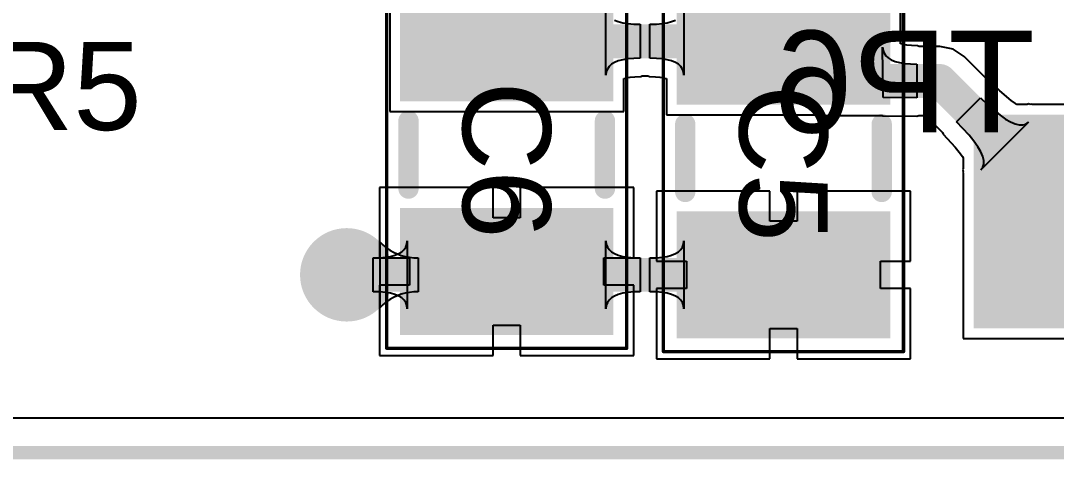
# Model space of a CAD drawing. Header units: inches. Extents: x 1.04 to 3.32, y 2.74 to 3.44.
# Drawn here: x 1.5357 to 1.8414, y 2.7586 to 2.8879 of the extents above; entities that cross this region are included whole.
import ezdxf

# ---------------------------------------------------------------- set-up
doc = ezdxf.new("R2010")
doc.units = ezdxf.units.IN
doc.header["$MEASUREMENT"] = 0
for name, color, linetype in [('Board', 56, 'Continuous'), ('Bottom Layer', 5, 'Continuous'), ('Bottom Overlay', 54, 'Continuous'), ('Mechanical 12', 56, 'Continuous'), ('Top Courtyard', 56, 'Continuous'), ('Top Layer', 1, 'Continuous'), ('Top Overlay', 2, 'Continuous'), ('Top Paste', 8, 'Continuous'), ('Top Solder', 216, 'Continuous'), ('Via Holes', 16, 'Continuous')]:
    doc.layers.add(name, color=color, linetype=linetype)
doc.styles.add('Arial', font='', dxfattribs={"height": 0.2})
doc.styles.get('Arial').set_extended_font_data('Arial')

# ---------------------------------------------------------------- blocks, each defined once
blk = doc.blocks.new('R0805_39')
at = {"layer": 'Top Layer'}
for points in [[(0.02953, 0.05118), (0.02953, 0.01772), (-0.02953, 0.01772), (-0.02953, 0.05118)], [(0.02953, -0.01772), (0.02953, -0.05118), (-0.02953, -0.05118), (-0.02953, -0.01772)]]:
    blk.add_hatch(color=1, dxfattribs=at).paths.add_polyline_path(points)
at = {"layer": 'Top Overlay'}
blk.add_hatch(color=2, dxfattribs=at).paths.add_polyline_path([(-0.02598, -0.009), (0.02602, -0.009), (0.02602, 0.01), (-0.02598, 0.01)])
at = {"layer": 'Top Paste'}
for points in [[(0.02953, 0.05118), (0.02953, 0.01772), (-0.02953, 0.01772), (-0.02953, 0.05118)], [(0.02953, -0.01772), (0.02953, -0.05118), (-0.02953, -0.05118), (-0.02953, -0.01772)]]:
    blk.add_hatch(color=8, dxfattribs=at).paths.add_polyline_path(points)
at = {"layer": 'Top Solder'}
for points in [[(0.0315, 0.05315), (0.0315, 0.01575), (-0.0315, 0.01575), (-0.0315, 0.05315)], [(0.0315, -0.01575), (0.0315, -0.05315), (-0.0315, -0.05315), (-0.0315, -0.01575)]]:
    blk.add_hatch(color=216, dxfattribs=at).paths.add_polyline_path(points)
at = {"layer": 'Top Overlay'}
for points in [[(0.026, 0.011, 0.006, 0.006, 0), (-0.026, 0.011, 0.006, 0.006, 0)], [(-0.026, 0.011, 0.006, 0.006, 0), (-0.026, -0.011, 0.006, 0.006, 0)], [(0.026, 0.011, 0.006, 0.006, 0), (0.026, -0.011, 0.006, 0.006, 0)], [(0.026, -0.011, 0.006, 0.006, 0), (-0.026, -0.011, 0.006, 0.006, 0)]]:
    blk.add_lwpolyline(points, format="xyseb", dxfattribs=at)
for points in [[(-0.0275, 0.011, 0.003, 0.003, 1), (-0.0245, 0.011, 0.003, 0.003, 1)], [(-0.0275, 0.011, 0.003, 0.003, 1), (-0.0245, 0.011, 0.003, 0.003, 1)], [(0.0245, 0.011, 0.003, 0.003, 1), (0.0275, 0.011, 0.003, 0.003, 1)], [(0.0245, 0.011, 0.003, 0.003, 1), (0.0275, 0.011, 0.003, 0.003, 1)], [(-0.0275, -0.011, 0.003, 0.003, 1), (-0.0245, -0.011, 0.003, 0.003, 1)], [(-0.0275, -0.011, 0.003, 0.003, 1), (-0.0245, -0.011, 0.003, 0.003, 1)], [(0.0245, -0.011, 0.003, 0.003, 1), (0.0275, -0.011, 0.003, 0.003, 1)], [(0.0245, -0.011, 0.003, 0.003, 1), (0.0275, -0.011, 0.003, 0.003, 1)]]:
    blk.add_lwpolyline(points, format="xyseb", close=True, dxfattribs=at)
at = {"layer": 'Mechanical 12', "style": 'Arial'}
blk.add_text('R3', height=0.026, dxfattribs=at).set_placement((-0.02166, -0.013))
blk = doc.blocks.new('C0805_43')
at = {"layer": 'Top Layer'}
for points in [[(0.02953, 0.05118), (0.02953, 0.01772), (-0.02953, 0.01772), (-0.02953, 0.05118)], [(0.02953, -0.01772), (0.02953, -0.05118), (-0.02953, -0.05118), (-0.02953, -0.01772)]]:
    blk.add_hatch(color=1, dxfattribs=at).paths.add_polyline_path(points)
at = {"layer": 'Top Paste'}
for points in [[(0.02953, 0.05118), (0.02953, 0.01772), (-0.02953, 0.01772), (-0.02953, 0.05118)], [(0.02953, -0.01772), (0.02953, -0.05118), (-0.02953, -0.05118), (-0.02953, -0.01772)]]:
    blk.add_hatch(color=8, dxfattribs=at).paths.add_polyline_path(points)
at = {"layer": 'Top Solder'}
for points in [[(0.0315, 0.05315), (0.0315, 0.01575), (-0.0315, 0.01575), (-0.0315, 0.05315)], [(0.0315, -0.01575), (0.0315, -0.05315), (-0.0315, -0.05315), (-0.0315, -0.01575)]]:
    blk.add_hatch(color=216, dxfattribs=at).paths.add_polyline_path(points)
at = {"layer": 'Top Courtyard'}
for points in [[(-0.03543, -0.05709, 0.001, 0.001, 0), (-0.03543, 0.05709, 0.001, 0.001, 0)], [(-0.03543, 0.05709, 0.001, 0.001, 0), (0.03543, 0.05709, 0.001, 0.001, 0)], [(0.03543, -0.05709, 0.001, 0.001, 0), (0.03543, 0.05709, 0.001, 0.001, 0)], [(-0.03543, -0.05709, 0.001, 0.001, 0), (0.03543, -0.05709, 0.001, 0.001, 0)]]:
    blk.add_lwpolyline(points, format="xyseb", dxfattribs=at)
for points in [[(-0.03568, 0.05709, 0.0005, 0.0005, 1), (-0.03518, 0.05709, 0.0005, 0.0005, 1)], [(-0.03568, 0.05709, 0.0005, 0.0005, 1), (-0.03518, 0.05709, 0.0005, 0.0005, 1)], [(0.03518, 0.05709, 0.0005, 0.0005, 1), (0.03568, 0.05709, 0.0005, 0.0005, 1)], [(0.03518, 0.05709, 0.0005, 0.0005, 1), (0.03568, 0.05709, 0.0005, 0.0005, 1)], [(-0.03568, -0.05709, 0.0005, 0.0005, 1), (-0.03518, -0.05709, 0.0005, 0.0005, 1)], [(-0.03568, -0.05709, 0.0005, 0.0005, 1), (-0.03518, -0.05709, 0.0005, 0.0005, 1)], [(0.03518, -0.05709, 0.0005, 0.0005, 1), (0.03568, -0.05709, 0.0005, 0.0005, 1)], [(0.03518, -0.05709, 0.0005, 0.0005, 1), (0.03568, -0.05709, 0.0005, 0.0005, 1)]]:
    blk.add_lwpolyline(points, format="xyseb", close=True, dxfattribs=at)
at = {"layer": 'Top Overlay'}
for points in [[(-0.029, -0.01, 0.006, 0.006, 0), (-0.029, 0.01, 0.006, 0.006, 0)], [(0.029, 0.01, 0.006, 0.006, 0), (0.029, -0.01, 0.006, 0.006, 0)]]:
    blk.add_lwpolyline(points, format="xyseb", dxfattribs=at)
for points in [[(-0.0305, 0.01, 0.003, 0.003, 1), (-0.0275, 0.01, 0.003, 0.003, 1)], [(0.0275, 0.01, 0.003, 0.003, 1), (0.0305, 0.01, 0.003, 0.003, 1)], [(-0.0305, -0.01, 0.003, 0.003, 1), (-0.0275, -0.01, 0.003, 0.003, 1)], [(0.0275, -0.01, 0.003, 0.003, 1), (0.0305, -0.01, 0.003, 0.003, 1)]]:
    blk.add_lwpolyline(points, format="xyseb", close=True, dxfattribs=at)
at = {"layer": 'Mechanical 12', "style": 'Arial'}
blk.add_text('C6', height=0.026, rotation=270, dxfattribs=at).set_placement((-0.013, 0.02166))
blk = doc.blocks.new('C0805_44')
at = {"layer": 'Top Layer'}
for points in [[(0.02953, 0.05118), (0.02953, 0.01772), (-0.02953, 0.01772), (-0.02953, 0.05118)], [(0.02953, -0.01772), (0.02953, -0.05118), (-0.02953, -0.05118), (-0.02953, -0.01772)]]:
    blk.add_hatch(color=1, dxfattribs=at).paths.add_polyline_path(points)
at = {"layer": 'Top Paste'}
for points in [[(0.02953, 0.05118), (0.02953, 0.01772), (-0.02953, 0.01772), (-0.02953, 0.05118)], [(0.02953, -0.01772), (0.02953, -0.05118), (-0.02953, -0.05118), (-0.02953, -0.01772)]]:
    blk.add_hatch(color=8, dxfattribs=at).paths.add_polyline_path(points)
at = {"layer": 'Top Solder'}
for points in [[(0.0315, 0.05315), (0.0315, 0.01575), (-0.0315, 0.01575), (-0.0315, 0.05315)], [(0.0315, -0.01575), (0.0315, -0.05315), (-0.0315, -0.05315), (-0.0315, -0.01575)]]:
    blk.add_hatch(color=216, dxfattribs=at).paths.add_polyline_path(points)
at = {"layer": 'Top Courtyard'}
for points in [[(-0.03543, -0.05709, 0.001, 0.001, 0), (-0.03543, 0.05709, 0.001, 0.001, 0)], [(-0.03543, 0.05709, 0.001, 0.001, 0), (0.03543, 0.05709, 0.001, 0.001, 0)], [(0.03543, -0.05709, 0.001, 0.001, 0), (0.03543, 0.05709, 0.001, 0.001, 0)], [(-0.03543, -0.05709, 0.001, 0.001, 0), (0.03543, -0.05709, 0.001, 0.001, 0)]]:
    blk.add_lwpolyline(points, format="xyseb", dxfattribs=at)
for points in [[(-0.03568, 0.05709, 0.0005, 0.0005, 1), (-0.03518, 0.05709, 0.0005, 0.0005, 1)], [(-0.03568, 0.05709, 0.0005, 0.0005, 1), (-0.03518, 0.05709, 0.0005, 0.0005, 1)], [(0.03518, 0.05709, 0.0005, 0.0005, 1), (0.03568, 0.05709, 0.0005, 0.0005, 1)], [(0.03518, 0.05709, 0.0005, 0.0005, 1), (0.03568, 0.05709, 0.0005, 0.0005, 1)], [(-0.03568, -0.05709, 0.0005, 0.0005, 1), (-0.03518, -0.05709, 0.0005, 0.0005, 1)], [(-0.03568, -0.05709, 0.0005, 0.0005, 1), (-0.03518, -0.05709, 0.0005, 0.0005, 1)], [(0.03518, -0.05709, 0.0005, 0.0005, 1), (0.03568, -0.05709, 0.0005, 0.0005, 1)], [(0.03518, -0.05709, 0.0005, 0.0005, 1), (0.03568, -0.05709, 0.0005, 0.0005, 1)]]:
    blk.add_lwpolyline(points, format="xyseb", close=True, dxfattribs=at)
at = {"layer": 'Top Overlay'}
for points in [[(-0.029, -0.01, 0.006, 0.006, 0), (-0.029, 0.01, 0.006, 0.006, 0)], [(0.029, 0.01, 0.006, 0.006, 0), (0.029, -0.01, 0.006, 0.006, 0)]]:
    blk.add_lwpolyline(points, format="xyseb", dxfattribs=at)
for points in [[(-0.0305, 0.01, 0.003, 0.003, 1), (-0.0275, 0.01, 0.003, 0.003, 1)], [(0.0275, 0.01, 0.003, 0.003, 1), (0.0305, 0.01, 0.003, 0.003, 1)], [(-0.0305, -0.01, 0.003, 0.003, 1), (-0.0275, -0.01, 0.003, 0.003, 1)], [(0.0275, -0.01, 0.003, 0.003, 1), (0.0305, -0.01, 0.003, 0.003, 1)]]:
    blk.add_lwpolyline(points, format="xyseb", close=True, dxfattribs=at)
at = {"layer": 'Mechanical 12', "style": 'Arial'}
blk.add_text('C5', height=0.026, rotation=270, dxfattribs=at).set_placement((-0.013, 0.02166))

msp = doc.modelspace()

# ---------------------------------------------------------------- hatches: boundary and pattern name
at = {"layer": 'Bottom Layer'}
h = msp.add_hatch(color=5, dxfattribs=at)
edge = h.paths.add_edge_path()
edge.add_arc((1.63189, 2.81299), 0.01378, 0, 360)
at = {"layer": 'Top Layer'}
h = msp.add_hatch(color=1, dxfattribs=at)
edge = h.paths.add_edge_path()
edge.add_arc((1.63189, 2.81299), 0.01378, 0, 360)
at = {"layer": 'Via Holes'}
h = msp.add_hatch(color=7, dxfattribs=at)
edge = h.paths.add_edge_path()
edge.add_arc((1.63189, 2.81299), 0.00787, 0, 360)

# ---------------------------------------------------------------- linework, layer by layer
at = {"layer": 'Board'}
msp.add_lwpolyline([(1.08425, 2.76055, 0.00394, 0.00394, 0), (3.29411, 2.76055, 0.00394, 0.00394, 0)], format="xyseb", dxfattribs=at)
at = {"layer": 'Bottom Layer'}
msp.add_line((3.28391, 2.77075), (1.09445, 2.77075), dxfattribs=at)
at = {"layer": 'Top Layer'}
for p, q in [((1.64461, 2.90461), (1.64461, 2.86114)), ((1.79535, 2.88116), (1.79535, 2.90362)), ((1.70842, 2.87189), (1.70842, 2.89189)), ((1.73142, 2.89189), (1.73142, 2.87189)), ((1.71095, 2.88814), (1.71206, 2.88769)), ((1.71206, 2.88769), (1.71338, 2.88734)), ((1.71338, 2.88734), (1.7149, 2.88709)), ((1.7149, 2.88709), (1.71662, 2.88694)), ((1.71662, 2.88694), (1.71854, 2.88689)), ((1.71854, 2.88689), (1.71854, 2.87689)), ((1.72142, 2.88689), (1.72332, 2.88694)), ((1.72142, 2.87689), (1.72142, 2.88689)), ((1.72332, 2.88694), (1.72502, 2.88709)), ((1.72502, 2.88709), (1.72652, 2.88734)), ((1.72652, 2.88734), (1.72782, 2.88769)), ((1.72782, 2.88769), (1.72892, 2.88814)), ((1.79023, 2.86528), (1.79011, 2.88016)), ((1.79011, 2.88016), (1.79022, 2.87921)), ((1.7955, 2.8811), (1.79535, 2.88116)), ((1.79623, 2.8809), (1.7955, 2.8811)), ((1.79728, 2.88073), (1.79623, 2.8809)), ((1.79862, 2.88061), (1.79728, 2.88073)), ((1.80038, 2.88057), (1.79862, 2.88061)), ((1.80086, 2.88035), (1.80038, 2.88057)), ((1.80701, 2.88035), (1.80086, 2.88035)), ((1.81091, 2.87958), (1.80701, 2.88035)), ((1.71662, 2.87684), (1.7149, 2.87669)), ((1.71854, 2.87689), (1.71662, 2.87684)), ((1.72332, 2.87684), (1.72142, 2.87689)), ((1.72502, 2.87669), (1.72332, 2.87684)), ((1.79022, 2.87921), (1.79053, 2.87836)), ((1.79053, 2.87836), (1.79104, 2.87761)), ((1.79104, 2.87761), (1.79175, 2.87696)), ((1.79175, 2.87696), (1.79266, 2.87641)), ((1.81422, 2.87737), (1.81091, 2.87958)), ((1.82228, 2.86931), (1.81422, 2.87737)), ((1.70933, 2.87444), (1.70883, 2.87369)), ((1.71004, 2.87509), (1.70933, 2.87444)), ((1.71095, 2.87564), (1.71004, 2.87509)), ((1.71206, 2.87609), (1.71095, 2.87564)), ((1.71338, 2.87644), (1.71206, 2.87609)), ((1.7149, 2.87669), (1.71338, 2.87644)), ((1.72652, 2.87644), (1.72502, 2.87669)), ((1.72782, 2.87609), (1.72652, 2.87644)), ((1.72892, 2.87564), (1.72782, 2.87609)), ((1.72982, 2.87509), (1.72892, 2.87564)), ((1.73052, 2.87444), (1.72982, 2.87509)), ((1.73102, 2.87369), (1.73052, 2.87444)), ((1.79266, 2.87641), (1.79378, 2.87596)), ((1.79378, 2.87596), (1.79509, 2.87561)), ((1.79509, 2.87561), (1.7966, 2.87536)), ((1.7966, 2.87536), (1.79832, 2.87521)), ((1.79832, 2.87521), (1.80023, 2.87516)), ((1.80023, 2.87516), (1.80023, 2.86516)), ((1.70852, 2.87284), (1.70842, 2.87189)), ((1.70883, 2.87369), (1.70852, 2.87284)), ((1.71366, 2.8709), (1.71378, 2.87095)), ((1.71366, 2.86114), (1.71366, 2.8709)), ((1.71378, 2.87095), (1.71452, 2.87114)), ((1.71452, 2.87114), (1.71558, 2.87132)), ((1.71558, 2.87132), (1.71692, 2.87143)), ((1.71692, 2.87143), (1.71868, 2.87148)), ((1.71868, 2.87148), (1.71916, 2.87169)), ((1.71916, 2.87169), (1.7208, 2.87169)), ((1.7208, 2.87169), (1.72128, 2.87148)), ((1.72128, 2.87148), (1.72301, 2.87143)), ((1.72301, 2.87143), (1.72434, 2.87132)), ((1.72434, 2.87132), (1.72537, 2.87114)), ((1.72537, 2.87114), (1.72608, 2.87095)), ((1.72608, 2.87095), (1.72628, 2.87087)), ((1.72628, 2.87087), (1.7263, 2.87084)), ((1.7263, 2.87084), (1.7263, 2.86016)), ((1.73132, 2.87284), (1.73102, 2.87369)), ((1.73142, 2.87189), (1.73132, 2.87284)), ((1.82278, 2.86911), (1.82228, 2.86931)), ((1.82472, 2.86724), (1.82278, 2.86911)), ((1.80023, 2.86516), (1.79023, 2.86528)), ((1.81195, 2.85815), (1.81902, 2.86522)), ((1.81902, 2.86522), (1.82108, 2.86323)), ((1.82808, 2.86438), (1.82472, 2.86724)), ((1.82108, 2.86323), (1.82477, 2.86009)), ((1.82932, 2.86351), (1.82808, 2.86438)), ((1.82974, 2.86327), (1.82932, 2.86351)), ((1.83274, 2.86327), (1.82974, 2.86327)), ((1.83316, 2.86344), (1.83274, 2.86327)), ((1.83358, 2.86327), (1.83316, 2.86344)), ((1.83359, 2.86327), (1.83358, 2.86327)), ((1.83402, 2.86337), (1.83359, 2.86327)), ((1.83419, 2.86327), (1.83402, 2.86337)), ((1.85736, 2.86327), (1.83419, 2.86327)), ((1.64461, 2.86114), (1.71366, 2.86114)), ((1.7263, 2.86016), (1.77157, 2.86016)), ((1.77157, 2.86016), (1.77256, 2.85996)), ((1.77256, 2.85996), (1.78995, 2.85996)), ((1.78995, 2.85996), (1.79017, 2.85987)), ((1.79017, 2.85987), (1.80017, 2.85975)), ((1.80017, 2.85975), (1.8002, 2.85976)), ((1.8002, 2.85976), (1.80023, 2.85975)), ((1.80023, 2.85975), (1.80076, 2.85996)), ((1.80076, 2.85996), (1.80278, 2.85996)), ((1.80278, 2.85996), (1.80781, 2.85494)), ((1.82477, 2.86009), (1.8264, 2.85895)), ((1.8264, 2.85895), (1.82789, 2.85809)), ((1.81565, 2.85417), (1.81195, 2.85815)), ((1.83316, 2.85803), (1.81914, 2.84401)), ((1.82789, 2.85809), (1.82923, 2.85751)), ((1.82923, 2.85751), (1.83043, 2.85722)), ((1.83043, 2.85722), (1.83148, 2.8572)), ((1.83148, 2.8572), (1.83239, 2.85747)), ((1.83239, 2.85747), (1.83316, 2.85803)), ((1.80781, 2.85494), (1.80798, 2.85446)), ((1.80798, 2.85446), (1.81155, 2.85063)), ((1.81707, 2.85239), (1.81565, 2.85417)), ((1.81822, 2.85076), (1.81707, 2.85239)), ((1.81155, 2.85063), (1.81274, 2.84914)), ((1.81908, 2.84928), (1.81822, 2.85076)), ((1.81966, 2.84794), (1.81908, 2.84928)), ((1.81274, 2.84914), (1.81365, 2.84785)), ((1.81365, 2.84785), (1.8139, 2.84742)), ((1.8139, 2.84742), (1.8139, 2.84442)), ((1.81995, 2.84674), (1.81966, 2.84794)), ((1.81996, 2.84568), (1.81995, 2.84674)), ((1.8139, 2.84442), (1.81373, 2.84401)), ((1.81373, 2.84401), (1.8139, 2.84359)), ((1.8139, 2.84358), (1.81379, 2.84314)), ((1.8139, 2.84359), (1.8139, 2.84358)), ((1.81914, 2.84401), (1.81969, 2.84477)), ((1.81969, 2.84477), (1.81996, 2.84568)), ((1.81379, 2.84314), (1.8139, 2.84298)), ((1.8139, 2.84298), (1.8139, 2.79421)), ((1.67513, 2.83871), (1.64161, 2.83871)), ((1.64161, 2.83871), (1.64161, 2.81798)), ((1.67513, 2.82985), (1.67513, 2.83871)), ((1.71666, 2.83871), (1.68313, 2.83871)), ((1.68313, 2.83871), (1.68313, 2.82985)), ((1.71666, 2.81798), (1.71666, 2.83871)), ((1.75683, 2.83772), (1.7233, 2.83772)), ((1.7233, 2.83772), (1.7233, 2.81699)), ((1.75683, 2.82886), (1.75683, 2.83772)), ((1.79835, 2.83772), (1.76483, 2.83772)), ((1.76483, 2.83772), (1.76483, 2.82886)), ((1.79835, 2.81699), (1.79835, 2.83772)), ((1.68313, 2.82985), (1.67513, 2.82985)), ((1.76483, 2.82886), (1.75683, 2.82886)), ((1.64173, 2.80335), (1.64173, 2.82264)), ((1.64173, 2.82264), (1.64266, 2.82176)), ((1.64933, 2.82119), (1.64963, 2.82204)), ((1.64963, 2.82204), (1.64973, 2.82299)), ((1.64973, 2.82299), (1.64973, 2.80299)), ((1.70842, 2.80299), (1.70842, 2.82299)), ((1.70842, 2.82299), (1.70852, 2.82204)), ((1.70852, 2.82204), (1.70883, 2.82119)), ((1.73102, 2.82119), (1.73132, 2.82204)), ((1.73132, 2.82204), (1.73142, 2.82299)), ((1.73142, 2.82299), (1.73142, 2.80299)), ((1.64266, 2.82176), (1.64364, 2.82097)), ((1.64364, 2.82097), (1.64466, 2.82027)), ((1.64466, 2.82027), (1.64572, 2.81966)), ((1.64483, 2.81844), (1.64613, 2.81879)), ((1.64572, 2.81966), (1.64682, 2.81915)), ((1.64613, 2.81879), (1.64723, 2.81924)), ((1.64682, 2.81915), (1.64797, 2.81874)), ((1.64723, 2.81924), (1.64813, 2.81979)), ((1.64797, 2.81874), (1.64916, 2.81841)), ((1.64813, 2.81979), (1.64883, 2.82044)), ((1.64883, 2.82044), (1.64933, 2.82119)), ((1.70883, 2.82119), (1.70933, 2.82044)), ((1.70933, 2.82044), (1.71004, 2.81979)), ((1.71004, 2.81979), (1.71095, 2.81924)), ((1.71095, 2.81924), (1.71206, 2.81879)), ((1.71206, 2.81879), (1.71338, 2.81844)), ((1.72652, 2.81844), (1.72782, 2.81879)), ((1.72782, 2.81879), (1.72892, 2.81924)), ((1.72892, 2.81924), (1.72982, 2.81979)), ((1.72982, 2.81979), (1.73052, 2.82044)), ((1.73052, 2.82044), (1.73102, 2.82119)), ((1.63973, 2.81799), (1.64163, 2.81804)), ((1.63973, 2.80799), (1.63973, 2.81799)), ((1.64161, 2.81798), (1.65047, 2.81798)), ((1.64163, 2.81804), (1.64333, 2.81819)), ((1.64333, 2.81819), (1.64483, 2.81844)), ((1.64916, 2.81841), (1.6504, 2.81818)), ((1.6504, 2.81818), (1.65168, 2.81804)), ((1.65047, 2.81798), (1.65047, 2.80998)), ((1.65168, 2.81804), (1.653, 2.81799)), ((1.653, 2.81799), (1.653, 2.80799)), ((1.7078, 2.80998), (1.7078, 2.81798)), ((1.7078, 2.81798), (1.71666, 2.81798)), ((1.71338, 2.81844), (1.7149, 2.81819)), ((1.7149, 2.81819), (1.71662, 2.81804)), ((1.71662, 2.81804), (1.71854, 2.81799)), ((1.71854, 2.81799), (1.71854, 2.80799)), ((1.72142, 2.81799), (1.72332, 2.81804)), ((1.72142, 2.80799), (1.72142, 2.81799)), ((1.7233, 2.81699), (1.73216, 2.81699)), ((1.72332, 2.81804), (1.72502, 2.81819)), ((1.72502, 2.81819), (1.72652, 2.81844)), ((1.73216, 2.81699), (1.73216, 2.80899)), ((1.78949, 2.80899), (1.78949, 2.81699)), ((1.78949, 2.81699), (1.79835, 2.81699)), ((1.65047, 2.80998), (1.64161, 2.80998)), ((1.64161, 2.80998), (1.64161, 2.78924)), ((1.71666, 2.80998), (1.7078, 2.80998)), ((1.71666, 2.78924), (1.71666, 2.80998)), ((1.64163, 2.80794), (1.63973, 2.80799)), ((1.64333, 2.80779), (1.64163, 2.80794)), ((1.64483, 2.80754), (1.64333, 2.80779)), ((1.64613, 2.80719), (1.64483, 2.80754)), ((1.64682, 2.80683), (1.64572, 2.80632)), ((1.64723, 2.80674), (1.64613, 2.80719)), ((1.64797, 2.80725), (1.64682, 2.80683)), ((1.64813, 2.80619), (1.64723, 2.80674)), ((1.64916, 2.80757), (1.64797, 2.80725)), ((1.6504, 2.80781), (1.64916, 2.80757)), ((1.65168, 2.80795), (1.6504, 2.80781)), ((1.653, 2.80799), (1.65168, 2.80795)), ((1.71095, 2.80674), (1.71004, 2.80619)), ((1.71206, 2.80719), (1.71095, 2.80674)), ((1.71338, 2.80754), (1.71206, 2.80719)), ((1.7149, 2.80779), (1.71338, 2.80754)), ((1.71662, 2.80794), (1.7149, 2.80779)), ((1.71854, 2.80799), (1.71662, 2.80794)), ((1.72332, 2.80794), (1.72142, 2.80799)), ((1.73216, 2.80899), (1.7233, 2.80899)), ((1.7233, 2.80899), (1.7233, 2.78826)), ((1.72502, 2.80779), (1.72332, 2.80794)), ((1.72652, 2.80754), (1.72502, 2.80779)), ((1.72782, 2.80719), (1.72652, 2.80754)), ((1.72892, 2.80674), (1.72782, 2.80719)), ((1.72982, 2.80619), (1.72892, 2.80674)), ((1.79835, 2.80899), (1.78949, 2.80899)), ((1.79835, 2.78826), (1.79835, 2.80899)), ((1.64266, 2.80423), (1.64173, 2.80335)), ((1.64364, 2.80502), (1.64266, 2.80423)), ((1.64466, 2.80572), (1.64364, 2.80502)), ((1.64572, 2.80632), (1.64466, 2.80572)), ((1.64883, 2.80554), (1.64813, 2.80619)), ((1.64933, 2.80479), (1.64883, 2.80554)), ((1.64963, 2.80394), (1.64933, 2.80479)), ((1.64973, 2.80299), (1.64963, 2.80394)), ((1.70852, 2.80394), (1.70842, 2.80299)), ((1.70883, 2.80479), (1.70852, 2.80394)), ((1.70933, 2.80554), (1.70883, 2.80479)), ((1.71004, 2.80619), (1.70933, 2.80554)), ((1.73052, 2.80554), (1.72982, 2.80619)), ((1.73102, 2.80479), (1.73052, 2.80554)), ((1.73132, 2.80394), (1.73102, 2.80479)), ((1.73142, 2.80299), (1.73132, 2.80394)), ((1.67513, 2.78924), (1.67513, 2.79811)), ((1.67513, 2.79811), (1.68313, 2.79811)), ((1.68313, 2.79811), (1.68313, 2.78924)), ((1.75683, 2.78826), (1.75683, 2.79712)), ((1.75683, 2.79712), (1.76483, 2.79712)), ((1.76483, 2.79712), (1.76483, 2.78826)), ((1.8139, 2.79421), (1.85736, 2.79421)), ((1.64161, 2.78924), (1.67513, 2.78924)), ((1.68313, 2.78924), (1.71666, 2.78924)), ((1.7233, 2.78826), (1.75683, 2.78826)), ((1.76483, 2.78826), (1.79835, 2.78826)), ((3.28391, 2.77075), (1.09445, 2.77075))]:
    msp.add_line(p, q, dxfattribs=at)
for points in [[(1.7418, 2.89362, 0.01, 0.01, 0), (1.75353, 2.88189, 0.01, 0.01, 0)], [(1.67913, 2.88287, 0.01, 0.01, 0), (1.68012, 2.88189, 0.01, 0.01, 0)], [(1.68012, 2.88189, 0.01, 0.01, 0), (1.75484, 2.88189, 0.01, 0.01, 0)], [(1.75353, 2.88189, 0.01, 0.01, 0), (1.75484, 2.88189, 0.01, 0.01, 0)], [(1.75484, 2.88189, 0.01, 0.01, 0), (1.76083, 2.88189, 0.01, 0.01, 0)], [(1.76083, 2.88189, 0.01, 0.01, 0), (1.77256, 2.87016, 0.01, 0.01, 0)], [(1.77256, 2.87016, 0.01, 0.01, 0), (1.80701, 2.87016, 0.01, 0.01, 0)], [(1.80701, 2.87016, 0.01, 0.01, 0), (1.83563, 2.84154, 0.01, 0.01, 0)], [(1.83563, 2.82874, 0.01, 0.01, 0), (1.83563, 2.84154, 0.01, 0.01, 0)], [(1.67815, 2.81299, 0.01, 0.01, 0), (1.67913, 2.81398, 0.01, 0.01, 0)], [(1.67913, 2.81398, 0.01, 0.01, 0), (1.68012, 2.81299, 0.01, 0.01, 0)], [(1.63189, 2.81299, 0.01, 0.01, 0), (1.67815, 2.81299, 0.01, 0.01, 0)], [(1.68012, 2.81299, 0.01, 0.01, 0), (1.76083, 2.81299, 0.01, 0.01, 0)]]:
    msp.add_lwpolyline(points, format="xyseb", dxfattribs=at)
for points in [[(1.67663, 2.88287, 0.005, 0.005, 1), (1.68163, 2.88287, 0.005, 0.005, 1)], [(1.67762, 2.88189, 0.005, 0.005, 1), (1.68262, 2.88189, 0.005, 0.005, 1)], [(1.67762, 2.88189, 0.005, 0.005, 1), (1.68262, 2.88189, 0.005, 0.005, 1)], [(1.75103, 2.88189, 0.005, 0.005, 1), (1.75603, 2.88189, 0.005, 0.005, 1)], [(1.75103, 2.88189, 0.005, 0.005, 1), (1.75603, 2.88189, 0.005, 0.005, 1)], [(1.75234, 2.88189, 0.005, 0.005, 1), (1.75734, 2.88189, 0.005, 0.005, 1)], [(1.75234, 2.88189, 0.005, 0.005, 1), (1.75734, 2.88189, 0.005, 0.005, 1)], [(1.75234, 2.88189, 0.005, 0.005, 1), (1.75734, 2.88189, 0.005, 0.005, 1)], [(1.75833, 2.88189, 0.005, 0.005, 1), (1.76333, 2.88189, 0.005, 0.005, 1)], [(1.75833, 2.88189, 0.005, 0.005, 1), (1.76333, 2.88189, 0.005, 0.005, 1)], [(1.77006, 2.87016, 0.005, 0.005, 1), (1.77506, 2.87016, 0.005, 0.005, 1)], [(1.77006, 2.87016, 0.005, 0.005, 1), (1.77506, 2.87016, 0.005, 0.005, 1)], [(1.80451, 2.87016, 0.005, 0.005, 1), (1.80951, 2.87016, 0.005, 0.005, 1)], [(1.80451, 2.87016, 0.005, 0.005, 1), (1.80951, 2.87016, 0.005, 0.005, 1)], [(1.83313, 2.84154, 0.005, 0.005, 1), (1.83813, 2.84154, 0.005, 0.005, 1)], [(1.83313, 2.84154, 0.005, 0.005, 1), (1.83813, 2.84154, 0.005, 0.005, 1)], [(1.83313, 2.82874, 0.005, 0.005, 1), (1.83813, 2.82874, 0.005, 0.005, 1)], [(1.67663, 2.81398, 0.005, 0.005, 1), (1.68163, 2.81398, 0.005, 0.005, 1)], [(1.67663, 2.81398, 0.005, 0.005, 1), (1.68163, 2.81398, 0.005, 0.005, 1)], [(1.62939, 2.81299, 0.005, 0.005, 1), (1.63439, 2.81299, 0.005, 0.005, 1)], [(1.67565, 2.81299, 0.005, 0.005, 1), (1.68065, 2.81299, 0.005, 0.005, 1)], [(1.67565, 2.81299, 0.005, 0.005, 1), (1.68065, 2.81299, 0.005, 0.005, 1)], [(1.67762, 2.81299, 0.005, 0.005, 1), (1.68262, 2.81299, 0.005, 0.005, 1)], [(1.67762, 2.81299, 0.005, 0.005, 1), (1.68262, 2.81299, 0.005, 0.005, 1)], [(1.75833, 2.81299, 0.005, 0.005, 1), (1.76333, 2.81299, 0.005, 0.005, 1)]]:
    msp.add_lwpolyline(points, format="xyseb", close=True, dxfattribs=at)

# ---------------------------------------------------------------- block references
for name, p in [('C0805_43', (1.67913, 2.84843)), ('C0805_44', (1.76083, 2.84744))]:
    msp.add_blockref(name, p)
at = {"rotation": 90}
msp.add_blockref('R0805_39', (1.87008, 2.82874), dxfattribs=at)

# ---------------------------------------------------------------- texts
at = {"layer": 'Bottom Overlay', "style": 'Arial', "text_generation_flag": 2}
msp.add_text('TP6', height=0.03, dxfattribs=at).set_placement((1.83499, 2.855))
at = {"layer": 'Top Overlay', "style": 'Arial'}
msp.add_text('R5', height=0.026, dxfattribs=at).set_placement((1.52495, 2.85571))

doc.saveas('drawing.dxf')
